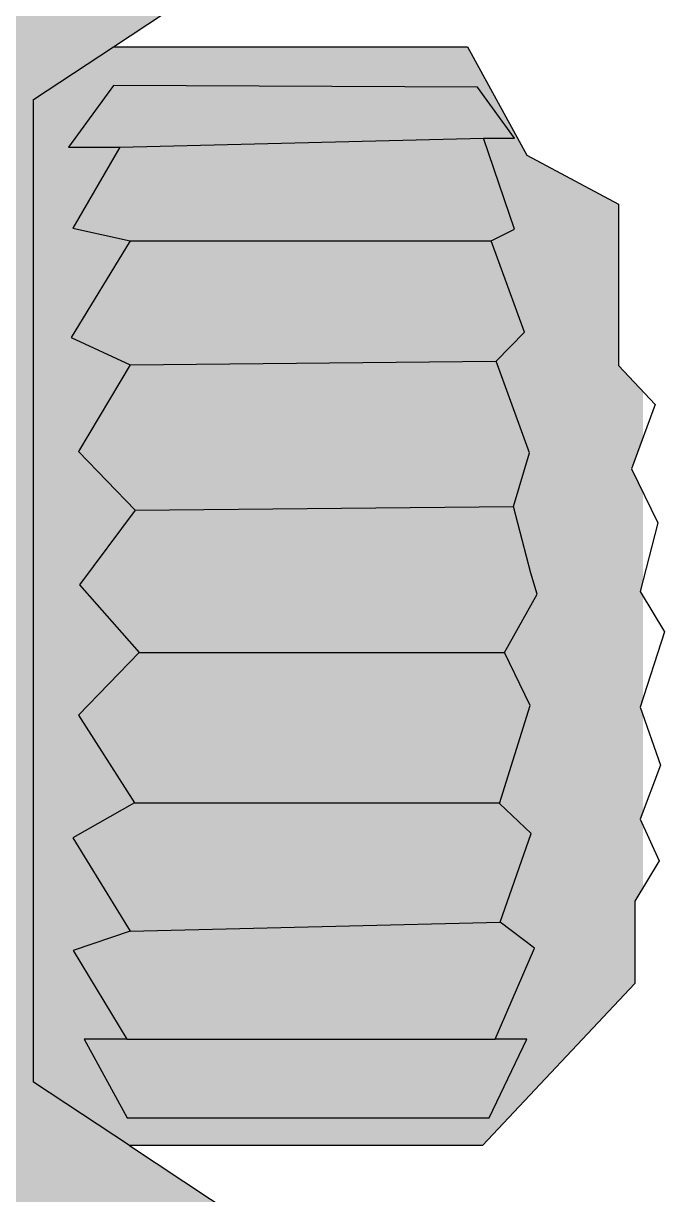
# Model space of a CAD drawing. Header units: inches. Extents: x -26.2 to 30.9, y -26.2 to 25.8.
# Drawn here: x 25.93 to 30.87, y -4.83 to 4.18 of the extents above; entities that cross this region are included whole.
import ezdxf

# ---------------------------------------------------------------- set-up
doc = ezdxf.new("R2010")
doc.units = ezdxf.units.IN
doc.header["$MEASUREMENT"] = 0

msp = doc.modelspace()

# ---------------------------------------------------------------- hatches: boundary and pattern name
at = {"true_color": 0x303030}
h = msp.add_hatch(color=250, dxfattribs=at)
h.dxf.hatch_style = 1
h.paths.add_polyline_path([(28.0699, 8.387), (22.2145, 12.8308), (22.5658, 12.2098, 1.113883), (23.4345, 10.4626), (23.7378, 9.7649, 1.113883), (24.4191, 7.9364), (24.6479, 7.2108, 1.113883), (25.1343, 5.3211), (25.286, 4.5756, 1.113883), (25.5722, 2.6454), (25.6451, 1.8881, 1.113883), (25.728, -0.0614), (25.7214, -0.8221, 1.113883), (25.6001, -2.7696), (25.5139, -3.5255, 1.113883), (25.1897, -5.4497), (25.025, -6.1924, 1.113883), (24.5015, -8.0722), (24.26, -8.7936, 1.113883), (23.5428, -10.6083), (23.2273, -11.3006, 1.113883), (22.3244, -13.0304), (28.2123, -8.7881), (28.2123, -5.4235), (26.7496, -4.4558), (26.0127, -3.9683), (26.0127, 3.5985), (26.6265, 4.0042), (28.0699, 4.9583)])
at = {"true_color": 0x939598}
h = msp.add_hatch(color=252, dxfattribs=at)
h.dxf.hatch_style = 1
h.paths.add_polyline_path([(28.0699, 8.387), (22.2145, 12.8308), (22.5658, 12.2098, 0.016898), (22.5044, 12.1847, -0.018982), (23.378, 10.429, 0.016744), (23.4345, 10.4626), (23.7378, 9.7649, 0.016898), (23.6742, 9.7464, -0.018982), (24.3594, 7.9089, 0.016744), (24.4191, 7.9364), (24.6479, 7.2108, 0.016898), (24.5826, 7.1991, -0.018982), (25.0721, 5.3001, 0.016744), (25.1343, 5.3211), (25.286, 4.5756, 0.016898), (25.2198, 4.5707, -0.018982), (25.5081, 2.631, 0.016744), (25.5722, 2.6454), (25.6451, 1.8881, 0.016898), (25.5788, 1.8902, -0.018982), (25.6628, -0.069, 0.016744), (25.728, -0.0614), (25.7214, -0.8221, 0.016898), (25.6557, -0.8131, -0.018982), (25.5344, -2.7704, 0.016744), (25.6001, -2.7696), (25.5139, -3.5255, 0.016898), (25.4495, -3.5097, -0.018982), (25.1243, -5.4436, 0.016744), (25.1897, -5.4497), (25.025, -6.1924, 0.016898), (24.9626, -6.17, -0.018982), (24.437, -8.0593, 0.016744), (24.5015, -8.0722), (24.26, -8.7936, 0.016898), (24.2003, -8.7648, -0.018982), (23.4801, -10.5888, 0.016744), (23.5428, -10.6083), (23.2273, -11.3006, 0.016898), (23.171, -11.2657, -0.018982), (22.264, -13.0044, 0.016744), (22.3244, -13.0304), (28.2123, -8.7881), (28.2123, -5.4235), (26.7496, -4.4558), (26.0127, -3.9683), (26.0127, 3.5985), (26.6265, 4.0042), (28.0699, 4.9583)])
h = msp.add_hatch(color=252, dxfattribs=at)
h.dxf.hatch_style = 1
h.paths.add_polyline_path([(30.7038, 1.3509), (30.5162, 1.5494), (30.5162, 2.7916), (29.8091, 3.1699), (29.3538, 4.0042), (26.6265, 4.0042), (26.0127, 3.5985), (26.0127, -3.9683), (26.7496, -4.4558), (29.469, -4.4558), (30.6423, -3.2079), (30.6423, -2.5751), (30.6475, 0.6893), (30.6157, 0.7543), (30.7038, 0.9944)])
h.paths.add_polyline_path([(29.8306, 0.879), (29.7082, 0.4649), (29.8404, -0.0487), (29.8884, -0.2108), (29.6388, -0.6584), (29.8369, -1.0667), (29.5984, -1.8218), (29.843, -2.0534), (29.6048, -2.7356), (29.8688, -2.9351), (29.5662, -3.6361), (29.8108, -3.6361), (29.5206, -4.2409), (26.734, -4.2409), (26.4026, -3.6361), (26.729, -3.6361), (26.3173, -2.9543), (26.7567, -2.8037), (26.3147, -2.0859), (26.7894, -1.8174), (26.3573, -1.1406), (26.8244, -0.6587), (26.367, -0.1375), (26.7939, 0.4373), (26.357, 0.889), (26.7564, 1.5557), (26.3018, 1.7665), (26.7564, 2.5094), (26.3152, 2.608), (26.6757, 3.2303), (26.2824, 3.2303), (26.6265, 3.7052), (29.4315, 3.6931), (29.7148, 3.3006), (29.4765, 3.3006), (29.7148, 2.5991), (29.5355, 2.5101), (29.792, 1.8056), (29.573, 1.5829)], flags=16)
h.paths.add_polyline_path([(29.4315, 3.6931), (26.6265, 3.7052), (26.2824, 3.2303), (26.6757, 3.2303), (29.4765, 3.3006), (29.7148, 3.3006)], flags=16)
h.paths.add_polyline_path([(29.4765, 3.3006), (26.6757, 3.2303), (26.3152, 2.608), (26.7564, 2.5094), (29.5355, 2.5101), (29.7148, 2.5991)], flags=0)
h.paths.add_polyline_path([(29.5355, 2.5101), (26.7564, 2.5094), (26.3018, 1.7665), (26.7564, 1.5557), (29.573, 1.5829), (29.792, 1.8056)], flags=0)
h.paths.add_polyline_path([(29.8306, 0.879), (29.573, 1.5829), (26.7564, 1.5557), (26.357, 0.889), (26.7939, 0.4373), (29.7082, 0.4649)], flags=0)
h.paths.add_polyline_path([(29.7082, 0.4649), (26.7939, 0.4373), (26.367, -0.1375), (26.8244, -0.6587), (29.6388, -0.6584), (29.8884, -0.2108), (29.8404, -0.0487)], flags=0)
h.paths.add_polyline_path([(29.6388, -0.6584), (26.8244, -0.6587), (26.3573, -1.1406), (26.7894, -1.8174), (29.5998, -1.8174), (29.8369, -1.0667)], flags=0)
h.paths.add_polyline_path([(29.843, -2.0534), (29.5937, -1.8174), (26.7894, -1.8174), (26.3147, -2.0859), (26.7567, -2.8037), (29.6048, -2.7356)], flags=0)
h.paths.add_polyline_path([(29.8688, -2.9351), (29.6048, -2.7356), (26.7567, -2.8037), (26.3173, -2.9543), (26.729, -3.6361), (29.5662, -3.6361)], flags=0)
h.paths.add_polyline_path([(29.8108, -3.6361), (29.5662, -3.6361), (26.729, -3.6361), (26.4026, -3.6361), (26.734, -4.2409), (29.5206, -4.2409)], flags=0)
at = {"true_color": 0x636466}
h = msp.add_hatch(color=251, dxfattribs=at)
h.dxf.hatch_style = 1
h.paths.add_polyline_path([(30.6423, -3.2079), (30.6423, -2.5751), (30.7038, -2.4728), (30.7038, -1.9865), (30.6838, -1.9424), (30.7038, -1.8893), (30.7038, -1.1385), (30.6838, -1.0814), (30.7038, -1.0195), (30.7038, -0.2225), (30.6838, -0.1893), (30.7038, -0.1112), (30.7038, 0.5745), (30.6157, 0.7543), (30.7038, 0.9944), (30.7038, 1.3509), (30.5162, 1.5494), (30.5162, 2.7916), (29.8091, 3.1699), (29.3538, 4.0042), (26.6265, 4.0042), (26.0127, 3.5985), (26.0127, -3.9683), (26.7496, -4.4558), (29.469, -4.4558)])
h.paths.add_polyline_path([(26.4026, -3.6361), (26.729, -3.6361), (26.3173, -2.9543), (26.7567, -2.8037), (26.3147, -2.0859), (26.7894, -1.8174), (26.3573, -1.1406), (26.8244, -0.6587), (26.367, -0.1375), (26.7939, 0.4373), (26.357, 0.889), (26.7564, 1.5557), (26.3018, 1.7665), (26.7564, 2.5094), (26.3152, 2.608), (26.6757, 3.2303), (26.2824, 3.2303), (26.6265, 3.7052), (29.4315, 3.6931), (29.7148, 3.3006), (29.4765, 3.3006), (29.7148, 2.5991), (29.5355, 2.5101), (29.792, 1.8056), (29.573, 1.5829), (29.8306, 0.879), (29.7082, 0.4649), (29.8404, -0.0487), (29.8884, -0.2108), (29.6388, -0.6584), (29.8369, -1.0667), (29.5984, -1.8218), (29.843, -2.0534), (29.6048, -2.7356), (29.8688, -2.9351), (29.5662, -3.6361), (29.8108, -3.6361), (29.5206, -4.2409), (26.734, -4.2409)], flags=16)
at = {"true_color": 0x939598}
h = msp.add_hatch(color=252, dxfattribs=at)
h.dxf.hatch_style = 1
h.paths.add_polyline_path([(29.4765, 3.3006), (26.6757, 3.2303), (26.3152, 2.608), (26.7564, 2.5094), (29.5355, 2.5101), (29.7148, 2.5991)])
h.paths.add_polyline_path([(29.5355, 2.5101), (26.7564, 2.5094), (26.3018, 1.7665), (26.7564, 1.5557), (29.573, 1.5829), (29.792, 1.8056)])
h.paths.add_polyline_path([(29.573, 1.5829), (26.7564, 1.5557), (26.357, 0.889), (26.7939, 0.4373), (29.7082, 0.4649), (29.8306, 0.879)])
h.paths.add_polyline_path([(29.7082, 0.4649), (26.7939, 0.4373), (26.367, -0.1375), (26.8244, -0.6587), (29.6388, -0.6584), (29.8884, -0.2108), (29.8404, -0.0487)])
h.paths.add_polyline_path([(29.8369, -1.0667), (29.6388, -0.6584), (26.8244, -0.6587), (26.3573, -1.1406), (26.7894, -1.8174), (29.5998, -1.8174)])
h.paths.add_polyline_path([(29.843, -2.0534), (29.5937, -1.8174), (26.7894, -1.8174), (26.3147, -2.0859), (26.7567, -2.8037), (29.6048, -2.7356)])
h.paths.add_polyline_path([(29.8688, -2.9351), (29.6048, -2.7356), (26.7567, -2.8037), (26.3173, -2.9543), (26.729, -3.6361), (29.5662, -3.6361)])
h.paths.add_polyline_path([(29.8108, -3.6361), (29.5662, -3.6361), (26.729, -3.6361), (26.4026, -3.6361), (26.734, -4.2409), (29.5206, -4.2409)])

# ---------------------------------------------------------------- linework, layer by layer
for p, q in [((26.6757, 3.2303), (29.4765, 3.3006)), ((26.7564, 2.5094), (29.5355, 2.5101)), ((26.7564, 1.5557), (29.572, 1.5829)), ((26.7939, 0.4373), (29.7082, 0.4649)), ((26.8244, -0.6587), (29.6388, -0.6584)), ((26.7894, -1.8174), (29.5998, -1.8174)), ((26.7567, -2.8037), (29.6048, -2.7356)), ((26.729, -3.6361), (29.5662, -3.6361))]:
    msp.add_line(p, q)
for points in [[(26.6265, 4.0042), (28.0699, 4.9583), (28.0699, 8.387), (22.2145, 12.8308)], [(30.5162, 2.7916), (30.5162, 1.5494), (30.798, 1.2512), (30.6157, 0.7543), (30.8188, 0.3397), (30.6838, -0.1893), (30.8707, -0.5005), (30.6838, -1.0814), (30.8395, -1.5275), (30.6838, -1.9424), (30.8291, -2.2639), (30.6423, -2.5751), (30.6423, -3.2079), (29.469, -4.4558), (26.7496, -4.4558), (26.0127, -3.9683), (26.0127, 3.5985), (26.6265, 4.0042), (29.3538, 4.0042), (29.8091, 3.1699), (30.5162, 2.7916)], [(26.6265, 3.7052), (26.2824, 3.2303), (26.6757, 3.2303), (26.3152, 2.608), (26.7564, 2.5094), (26.3018, 1.7665), (26.7564, 1.5557), (26.357, 0.889), (26.7939, 0.4373), (26.367, -0.1375), (26.8244, -0.6587), (26.3573, -1.1406), (26.7894, -1.8174), (26.3147, -2.0859), (26.7567, -2.8037), (26.3173, -2.9543), (26.729, -3.6361), (26.4026, -3.6361), (26.734, -4.2409), (29.5206, -4.2409), (29.8108, -3.6361), (29.5662, -3.6361), (29.8688, -2.9351), (29.6048, -2.7356), (29.843, -2.0534), (29.5984, -1.8218), (29.8369, -1.0667), (29.6388, -0.6584), (29.8884, -0.2108), (29.8404, -0.0487), (29.7082, 0.4649), (29.8306, 0.879), (29.573, 1.5829), (29.792, 1.8056), (29.5355, 2.5101), (29.7148, 2.5991), (29.4765, 3.3006), (29.7148, 3.3006), (29.4315, 3.6931), (26.6265, 3.7052)], [(26.7496, -4.4558), (28.2123, -5.4235), (28.2123, -8.7881), (22.3244, -13.0304)]]:
    msp.add_lwpolyline(points)

doc.saveas('drawing.dxf')
